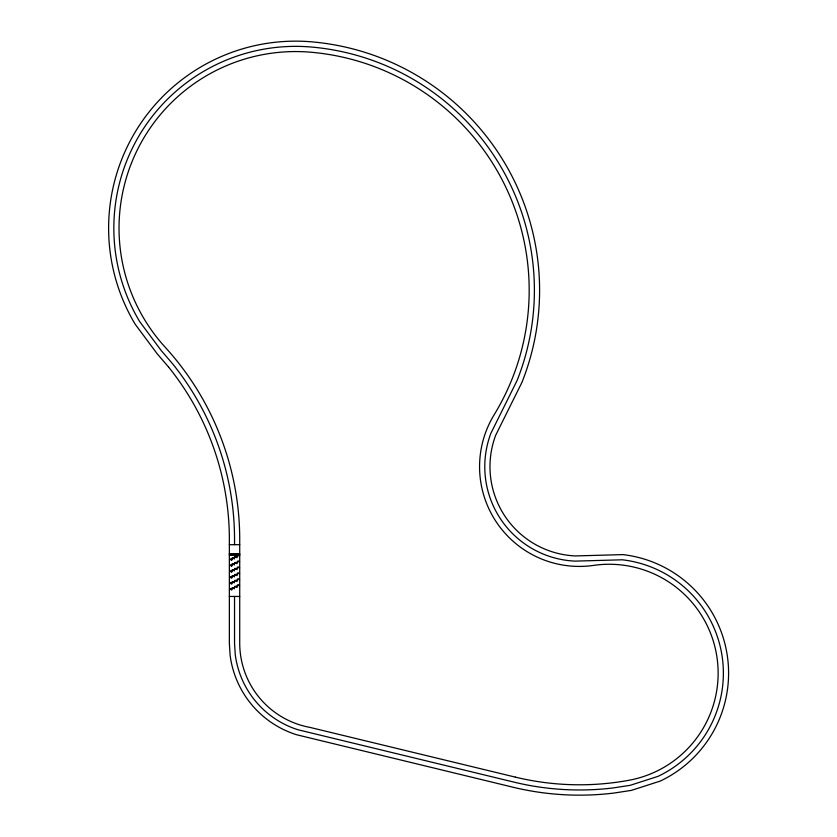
<?xml version="1.0" encoding="UTF-8"?>
<svg xmlns="http://www.w3.org/2000/svg" width="837" height="837" viewBox="0 0 837 837"><rect width="100%" height="100%" fill="white"/><g stroke="black" fill="none" stroke-linecap="round" stroke-linejoin="round"><path stroke-width="1.26" d="M229.359 544.688L239.717 544.688M229.359 553.738L239.717 553.738M229.359 554.387L239.717 554.387M229.359 555.036L239.717 555.036M229.359 596.446L239.717 596.446M168.551 367.045L157.084 353.664L135.228 324.296A186.996 186.996 0 0 1 311.657 41.84A249.311 249.311 0 0 1 521.932 382.404L495.692 435.25A89.339 89.339 0 0 0 575.322 555.935L622.895 554.607A119.346 119.346 0 0 1 660.163 781.109L631.36 790.39L614.065 793.037A282.822 282.822 0 0 1 513.05 787.23L296.465 734.708A96.15 96.15 0 0 1 230.102 655.162L229.359 643.371L229.359 539.666A275.122 275.122 0 0 0 168.561 367.024M239.068 553.738L239.068 555.036M238.419 553.738L238.419 555.036M237.771 553.738L237.771 555.036M237.122 553.738L237.122 555.036M236.473 553.738L236.473 555.036M235.835 553.738L235.835 555.036M235.187 553.738L235.187 555.036M234.538 544.688L234.538 539.583A280.238 280.238 0 0 0 172.589 363.781L161.122 350.431L139.695 321.617A181.807 181.807 0 0 1 311.249 47.029A244.101 244.101 0 0 1 517.099 380.479L490.827 433.42A94.539 94.539 0 0 0 575.092 561.125L622.299 559.796A114.125 114.125 0 0 1 657.934 776.391L630.167 785.326L613.437 787.899A277.779 277.779 0 0 1 514.19 782.176L298.035 729.77A90.971 90.971 0 0 1 235.249 654.513L234.538 643.203L234.538 596.446M234.538 553.738L234.538 555.036M233.889 553.738L233.889 555.036M233.241 553.738L233.241 555.036M232.592 553.738L232.592 555.036M231.943 553.738L231.943 555.036M231.305 553.738L231.305 555.036M230.656 553.738L230.656 555.036M230.008 553.738L230.008 555.036M239.455 555.297L237.384 555.297L237.384 556.459L237.645 555.559L239.194 555.559L239.455 556.459L239.455 555.297M236.871 556.595L234.799 556.595L234.799 557.756L235.051 556.846L236.609 556.846L236.871 557.756L236.871 556.595M234.276 557.881L232.205 557.881L232.205 559.053L232.466 558.143L234.015 558.143L234.276 559.053L234.276 557.881M231.692 559.179L229.62 559.179L229.62 560.34L229.882 559.44L231.43 559.44L231.692 560.34L231.692 559.179M239.455 561.25L237.384 561.25L237.384 562.412L237.645 561.512L239.194 561.512L239.455 562.412L239.455 561.25M236.871 562.548L234.799 562.548L234.799 563.709L235.051 562.799L236.609 562.799L236.871 563.709L236.871 562.548M234.276 563.835L232.205 563.835L232.205 565.006L232.466 564.096L234.015 564.096L234.276 565.006L234.276 563.835M231.692 565.132L229.62 565.132L229.62 566.293L229.882 565.393L231.43 565.393L231.692 566.293L231.692 565.132M239.455 567.204L237.384 567.204L237.384 568.365L237.645 567.465L239.194 567.465L239.455 568.365L239.455 567.204M236.871 568.501L234.799 568.501L234.799 569.662L235.051 568.752L236.609 568.752L236.871 569.662L236.871 568.501M234.276 569.788L232.205 569.788L232.205 570.96L232.466 570.049L234.015 570.049L234.276 570.96L234.276 569.788M231.692 571.085L229.62 571.085L229.62 572.246L229.882 571.347L231.43 571.347L231.692 572.246L231.692 571.085M239.455 573.157L237.384 573.157L237.384 574.318L237.645 573.418L239.194 573.418L239.455 574.318L239.455 573.157M236.871 574.454L234.799 574.454L234.799 575.615L235.051 574.705L236.609 574.705L236.871 575.615L236.871 574.454M234.276 575.741L232.205 575.741L232.205 576.913L232.466 576.002L234.015 576.002L234.276 576.913L234.276 575.741M231.692 577.038L229.62 577.038L229.62 578.2L229.882 577.3L231.43 577.3L231.692 578.2L231.692 577.038M239.455 579.11L237.384 579.11L237.384 580.271L237.645 579.371L239.194 579.371L239.455 580.271L239.455 579.11M236.871 580.407L234.799 580.407L234.799 581.569L235.051 580.658L236.609 580.658L236.871 581.569L236.871 580.407M234.276 581.694L232.205 581.694L232.205 582.866L232.466 581.956L234.015 581.956L234.276 582.866L234.276 581.694M231.692 582.991L229.62 582.991L229.62 584.153L229.882 583.253L231.43 583.253L231.692 584.153L231.692 582.991M239.455 585.063L237.384 585.063L237.384 586.224L237.645 585.325L239.194 585.325L239.455 586.224L239.455 585.063M236.871 586.36L234.799 586.36L234.799 587.522L235.051 586.611L236.609 586.611L236.871 587.522L236.871 586.36M234.276 587.647L232.205 587.647L232.205 588.819L232.466 587.909L234.015 587.909L234.276 588.819L234.276 587.647M231.692 588.945L229.62 588.945L229.62 590.106L229.882 589.206L231.43 589.206L231.692 590.106L231.692 588.945M515.341 777.123L310.119 727.437A85.782 85.782 0 0 1 239.717 643.046L239.717 539.509A285.354 285.354 0 0 0 165.171 347.198A176.607 176.607 0 0 1 310.841 52.218A238.901 238.901 0 0 1 494.186 414.713A99.739 99.739 0 0 0 593.621 565.393A108.904 108.904 0 0 1 716.692 655.497A108.904 108.904 0 0 1 628.974 780.272A272.726 272.726 0 0 1 515.341 777.123"/></g></svg>
